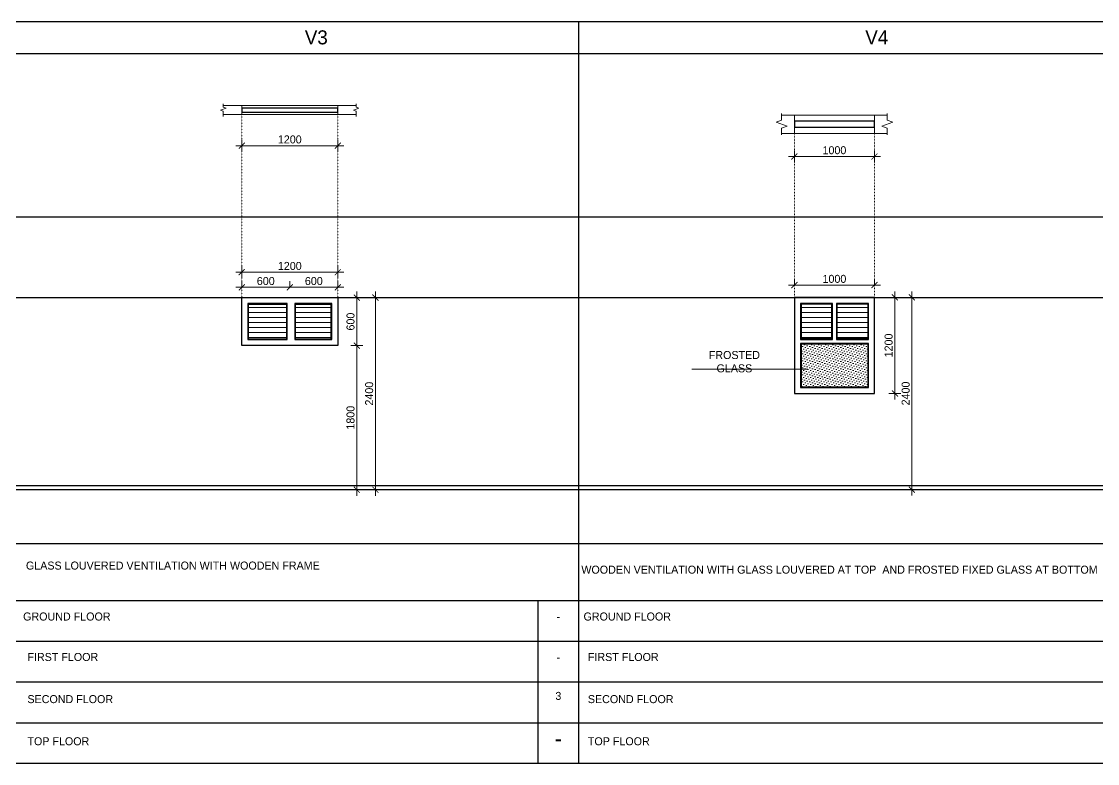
# Model space of a CAD drawing. Header units: inches. Extents: x -3071 to 2014935, y -37057 to 549694.
# Drawn here: x 1464790 to 1478230, y 481050 to 490315 of the extents above; entities that cross this region are included whole.
import ezdxf

# ---------------------------------------------------------------- set-up
doc = ezdxf.new("R2010")
doc.units = ezdxf.units.IN
doc.header["$MEASUREMENT"] = 0
doc.linetypes.add('DOT', pattern=[0.25, 0, -0.25])
doc.linetypes.add('HIDDEN2', pattern=[0.1875, 0.125, -0.0625])
for name, color, linetype, lineweight in [('001-Archi- Break Line', 25, 'Continuous', 13), ('001-Archi- door window elevation', 92, 'Continuous', 25), ('001-Archi-Arrow', 9, 'Continuous', 15), ('001-Archi-Dimension', 200, 'Continuous', 18), ('001-Archi-Elev 3', 212, 'Continuous', 30), ('001-Archi-Elev 4', 246, 'Continuous', 25), ('001-Archi-hatch', 9, 'Continuous', 0), ('001-Archi-Hidden', 244, 'HIDDEN2', 13), ('001-Archi-sill', 22, 'Continuous', 15), ('001-Archi-Text', 180, 'Continuous', 18), ('002-Archi- Opening', 90, 'Continuous', 25)]:
    doc.layers.add(name, color=color, linetype=linetype, lineweight=lineweight)
doc.styles.add('Archi 100', font='GOTHIC.TTF', dxfattribs={"height": 200})
doc.styles.add('Archi 50', font='GOTHIC.TTF', dxfattribs={"height": 100})
doc.styles.add('Archi50', font='GOTHIC.TTF', dxfattribs={"height": 100})
doc.dimstyles.new('Archi 100', dxfattribs={"dimtxt": 200, "dimasz": 150, "dimexe": 150, "dimexo": 300, "dimgap": 50, "dimtad": 1, "dimdec": 0, "dimrnd": 5, "dimzin": 0, "dimdsep": 46, "dimtxsty": 'Archi 100', "dimblk": 'ARCHTICK', "dimcen": 0.09, "dimdle": 150, "dimclrd": 256, "dimclre": 256, "dimclrt": 256, "dimadec": 0, "dimazin": 0, "dimtfac": 1, "dimtdec": 0, "dimtix": 1, "dimtofl": 0, "dimtmove": 0, "dimatfit": 3, "dimfxl": 150, "dimfxlon": 1, "dimtolj": 1, "dimtzin": 0, "dimlwd": -1, "dimlwe": -1, "dimarcsym": 0})
doc.dimstyles.new('Archi 50', dxfattribs={"dimscale": 0.5, "dimtxt": 100, "dimasz": 150, "dimexe": 150, "dimexo": 300, "dimgap": 50, "dimtad": 1, "dimdec": 0, "dimzin": 0, "dimdsep": 46, "dimtxsty": 'Archi 50', "dimblk": 'ARCHTICK', "dimcen": 0.09, "dimdle": 150, "dimclrd": 256, "dimclre": 256, "dimclrt": 256, "dimadec": 0, "dimazin": 0, "dimtfac": 1, "dimtdec": 0, "dimtix": 1, "dimtofl": 0, "dimtmove": 0, "dimatfit": 0, "dimfxl": 150, "dimfxlon": 1, "dimtolj": 1, "dimtzin": 0, "dimlwd": -1, "dimlwe": -1, "dimarcsym": 0})

# ---------------------------------------------------------------- blocks, each defined once
blk = doc.blocks.new('_ArchTick')
at = {"color": 0, "linetype": 'ByBlock', "const_width": 0.15}
blk.add_lwpolyline([(-0.5, -0.5), (0.5, 0.5)], dxfattribs=at)
blk = doc.blocks.new('*D1610')
at = {"layer": '001-Archi-Dimension', "transparency": 16777216}
for p, q in [((1474444, 487020), (1474444, 487099)), ((1475444, 487020), (1475444, 487099)), ((1474369, 487024), (1475519, 487024))]:
    blk.add_line(p, q, dxfattribs=at)
at = {"layer": 'Defpoints', "color": 0, "transparency": 16777216}
for p in [(1475444, 487024), (1474444, 486870), (1475444, 486870)]:
    blk.add_point(p, dxfattribs=at)
at = {"layer": '001-Archi-Dimension', "transparency": 16777216, "xscale": 75, "yscale": 75, "zscale": 75, "rotation": 180}
blk.add_blockref('_ArchTick', (1474444, 487024), dxfattribs=at)
at = {"layer": '001-Archi-Dimension', "transparency": 16777216, "xscale": 75, "yscale": 75, "zscale": 75}
blk.add_blockref('_ArchTick', (1475444, 487024), dxfattribs=at)
at = {"layer": '001-Archi-Dimension', "transparency": 16777216, "insert": (1474944, 487101), "char_height": 100, "attachment_point": 5, "style": 'Archi 50'}
blk.add_mtext('\\A1;1000', dxfattribs=at)
blk = doc.blocks.new('*D1611')
at = {"layer": '001-Archi-Dimension', "transparency": 16777216}
for p, q in [((1475699, 485595), (1475699, 486945)), ((1475624, 486870), (1475774, 486870)), ((1475624, 485670), (1475774, 485670))]:
    blk.add_line(p, q, dxfattribs=at)
at = {"layer": 'Defpoints', "color": 0, "transparency": 16777216}
for p in [(1475444, 486870), (1475699, 486870), (1475444, 485670)]:
    blk.add_point(p, dxfattribs=at)
at = {"layer": '001-Archi-Dimension', "transparency": 16777216, "xscale": 75, "yscale": 75, "zscale": 75}
for p, rotation in [((1475699, 486870), 90), ((1475699, 485670), 270)]:
    blk.add_blockref('_ArchTick', p, dxfattribs=dict(at, rotation=rotation))
at = {"layer": '001-Archi-Dimension', "transparency": 16777216, "insert": (1475621, 486270), "char_height": 100, "attachment_point": 5, "rotation": 90, "style": 'Archi 50'}
blk.add_mtext('\\A1;1200', dxfattribs=at)
blk = doc.blocks.new('*D1562')
at = {"layer": '001-Archi-Dimension', "transparency": 16777216}
for p, q in [((1475911, 486945), (1475911, 484395)), ((1475836, 486870), (1475986, 486870)), ((1475836, 484470), (1475986, 484470))]:
    blk.add_line(p, q, dxfattribs=at)
at = {"layer": 'Defpoints', "color": 0, "transparency": 16777216}
for p in [(1475444, 486870), (1475444, 484470), (1475911, 484470)]:
    blk.add_point(p, dxfattribs=at)
at = {"layer": '001-Archi-Dimension', "transparency": 16777216, "xscale": 75, "yscale": 75, "zscale": 75}
for p, rotation in [((1475911, 486870), 90), ((1475911, 484470), 270)]:
    blk.add_blockref('_ArchTick', p, dxfattribs=dict(at, rotation=rotation))
at = {"layer": '001-Archi-Dimension', "transparency": 16777216, "insert": (1475834, 485670), "char_height": 100, "attachment_point": 5, "rotation": 90, "style": 'Archi 50'}
blk.add_mtext('\\A1;2400', dxfattribs=at)
blk = doc.blocks.new('*D1612')
at = {"layer": '001-Archi-Dimension', "transparency": 16777216}
for p, q in [((1474444, 488704), (1474444, 488554)), ((1475444, 488704), (1475444, 488554)), ((1474369, 488629), (1475519, 488629))]:
    blk.add_line(p, q, dxfattribs=at)
at = {"layer": 'Defpoints', "color": 0, "transparency": 16777216}
for p in [(1474444, 488917), (1475444, 488917), (1475444, 488629)]:
    blk.add_point(p, dxfattribs=at)
at = {"layer": '001-Archi-Dimension', "transparency": 16777216, "xscale": 75, "yscale": 75, "zscale": 75}
for p, rotation in [((1474444, 488629), 179.9993055828446), ((1475444, 488629), 359.9993055828447)]:
    blk.add_blockref('_ArchTick', p, dxfattribs=dict(at, rotation=rotation))
at = {"layer": '001-Archi-Dimension', "transparency": 16777216, "insert": (1474944, 488707), "char_height": 100, "attachment_point": 5, "rotation": 359.9993, "style": 'Archi 50'}
blk.add_mtext('\\A1;1000', dxfattribs=at)
blk = doc.blocks.new('*D1614')
at = {"layer": '001-Archi-Dimension', "transparency": 16777216}
for p, q in [((1467541, 488839), (1467541, 488689)), ((1468741, 488839), (1468741, 488689)), ((1467466, 488764), (1468816, 488764))]:
    blk.add_line(p, q, dxfattribs=at)
at = {"layer": 'Defpoints', "color": 0, "transparency": 16777216}
for p in [(1467541, 489155), (1468741, 489155), (1468741, 488764)]:
    blk.add_point(p, dxfattribs=at)
at = {"layer": '001-Archi-Dimension', "transparency": 16777216, "xscale": 75, "yscale": 75, "zscale": 75, "rotation": 180}
blk.add_blockref('_ArchTick', (1467541, 488764), dxfattribs=at)
at = {"layer": '001-Archi-Dimension', "transparency": 16777216, "xscale": 75, "yscale": 75, "zscale": 75}
blk.add_blockref('_ArchTick', (1468741, 488764), dxfattribs=at)
at = {"layer": '001-Archi-Dimension', "transparency": 16777216, "insert": (1468141, 488842), "char_height": 100, "attachment_point": 5, "style": 'Archi 50'}
blk.add_mtext('\\A1;1200', dxfattribs=at)
blk = doc.blocks.new('*D1615')
at = {"layer": '001-Archi-Dimension', "transparency": 16777216}
for p, q in [((1467541, 486996), (1467541, 487071)), ((1468141, 486996), (1468141, 487071)), ((1467466, 486996), (1468216, 486996))]:
    blk.add_line(p, q, dxfattribs=at)
at = {"layer": 'Defpoints', "color": 0, "transparency": 16777216}
for p in [(1468141, 486996), (1467541, 486868), (1468141, 486868)]:
    blk.add_point(p, dxfattribs=at)
at = {"layer": '001-Archi-Dimension', "transparency": 16777216, "xscale": 75, "yscale": 75, "zscale": 75, "rotation": 180}
blk.add_blockref('_ArchTick', (1467541, 486996), dxfattribs=at)
at = {"layer": '001-Archi-Dimension', "transparency": 16777216, "xscale": 75, "yscale": 75, "zscale": 75}
blk.add_blockref('_ArchTick', (1468141, 486996), dxfattribs=at)
at = {"layer": '001-Archi-Dimension', "transparency": 16777216, "insert": (1467841, 487074), "char_height": 100, "attachment_point": 5, "style": 'Archi 50'}
blk.add_mtext('\\A1;600', dxfattribs=at)
blk = doc.blocks.new('*D1616')
at = {"layer": '001-Archi-Dimension', "transparency": 16777216}
for p, q in [((1468141, 486996), (1468141, 487071)), ((1468741, 486996), (1468741, 487071)), ((1468066, 486996), (1468816, 486996))]:
    blk.add_line(p, q, dxfattribs=at)
at = {"layer": 'Defpoints', "color": 0, "transparency": 16777216}
for p in [(1468741, 486996), (1468141, 486868), (1468741, 486868)]:
    blk.add_point(p, dxfattribs=at)
at = {"layer": '001-Archi-Dimension', "transparency": 16777216, "xscale": 75, "yscale": 75, "zscale": 75}
for p, rotation in [((1468141, 486996), 180.0000529356336), ((1468741, 486996), 5.293563359425165e-05)]:
    blk.add_blockref('_ArchTick', p, dxfattribs=dict(at, rotation=rotation))
at = {"layer": '001-Archi-Dimension', "transparency": 16777216, "insert": (1468441, 487074), "char_height": 100, "attachment_point": 5, "rotation": 0.0001, "style": 'Archi 50'}
blk.add_mtext('\\A1;600', dxfattribs=at)
blk = doc.blocks.new('*D1617')
at = {"layer": '001-Archi-Dimension', "transparency": 16777216}
for p, q in [((1468978, 486943), (1468978, 486193)), ((1468903, 486868), (1469053, 486868)), ((1468903, 486268), (1469053, 486268))]:
    blk.add_line(p, q, dxfattribs=at)
at = {"layer": 'Defpoints', "color": 0, "transparency": 16777216}
for p in [(1468741, 486868), (1468741, 486268), (1468978, 486268)]:
    blk.add_point(p, dxfattribs=at)
at = {"layer": '001-Archi-Dimension', "transparency": 16777216, "xscale": 75, "yscale": 75, "zscale": 75}
for p, rotation in [((1468978, 486868), 90), ((1468978, 486268), 270)]:
    blk.add_blockref('_ArchTick', p, dxfattribs=dict(at, rotation=rotation))
at = {"layer": '001-Archi-Dimension', "transparency": 16777216, "insert": (1468900, 486568), "char_height": 100, "attachment_point": 5, "rotation": 90, "style": 'Archi 50'}
blk.add_mtext('\\A1;600', dxfattribs=at)
blk = doc.blocks.new('*D1618')
at = {"layer": '001-Archi-Dimension', "transparency": 16777216}
for p, q in [((1467466, 487185), (1468816, 487185)), ((1467541, 487110), (1467541, 487260)), ((1468741, 487110), (1468741, 487260))]:
    blk.add_line(p, q, dxfattribs=at)
at = {"layer": 'Defpoints', "color": 0, "transparency": 16777216}
for p in [(1468741, 487185), (1467541, 486868), (1468741, 486868)]:
    blk.add_point(p, dxfattribs=at)
at = {"layer": '001-Archi-Dimension', "transparency": 16777216, "xscale": 75, "yscale": 75, "zscale": 75, "rotation": 180}
blk.add_blockref('_ArchTick', (1467541, 487185), dxfattribs=at)
at = {"layer": '001-Archi-Dimension', "transparency": 16777216, "xscale": 75, "yscale": 75, "zscale": 75}
blk.add_blockref('_ArchTick', (1468741, 487185), dxfattribs=at)
at = {"layer": '001-Archi-Dimension', "transparency": 16777216, "insert": (1468141, 487262), "char_height": 100, "attachment_point": 5, "style": 'Archi 50'}
blk.add_mtext('\\A1;1200', dxfattribs=at)
blk = doc.blocks.new('*D1567')
at = {"layer": '001-Archi-Dimension', "transparency": 16777216}
for p, q in [((1468903, 486268), (1469053, 486268)), ((1468978, 486343), (1468978, 484393)), ((1468903, 484468), (1469053, 484468))]:
    blk.add_line(p, q, dxfattribs=at)
at = {"layer": 'Defpoints', "color": 0, "transparency": 16777216}
for p in [(1468741, 486268), (1468741, 484468), (1468978, 484468)]:
    blk.add_point(p, dxfattribs=at)
at = {"layer": '001-Archi-Dimension', "transparency": 16777216, "xscale": 75, "yscale": 75, "zscale": 75}
for p, rotation in [((1468978, 486268), 90), ((1468978, 484468), 270)]:
    blk.add_blockref('_ArchTick', p, dxfattribs=dict(at, rotation=rotation))
at = {"layer": '001-Archi-Dimension', "transparency": 16777216, "insert": (1468900, 485368), "char_height": 100, "attachment_point": 5, "rotation": 90, "style": 'Archi 50'}
blk.add_mtext('\\A1;1800', dxfattribs=at)
blk = doc.blocks.new('*D1568')
at = {"layer": '001-Archi-Dimension', "transparency": 16777216}
for p, q in [((1469211, 486943), (1469211, 484393)), ((1469136, 486868), (1469286, 486868)), ((1469136, 484468), (1469286, 484468))]:
    blk.add_line(p, q, dxfattribs=at)
at = {"layer": 'Defpoints', "color": 0, "transparency": 16777216}
for p in [(1468741, 486868), (1468741, 484468), (1469211, 484468)]:
    blk.add_point(p, dxfattribs=at)
at = {"layer": '001-Archi-Dimension', "transparency": 16777216, "xscale": 75, "yscale": 75, "zscale": 75}
for p, rotation in [((1469211, 486868), 90), ((1469211, 484468), 270)]:
    blk.add_blockref('_ArchTick', p, dxfattribs=dict(at, rotation=rotation))
at = {"layer": '001-Archi-Dimension', "transparency": 16777216, "insert": (1469133, 485668), "char_height": 100, "attachment_point": 5, "rotation": 90, "style": 'Archi 50'}
blk.add_mtext('\\A1;2400', dxfattribs=at)

msp = doc.modelspace()

# ---------------------------------------------------------------- hatches: boundary and pattern name
at = {"layer": '001-Archi-hatch'}
h = msp.add_hatch(dxfattribs=at)
h.set_pattern_fill('ANSI31', color=256, scale=500, angle=135)
h.set_pattern_definition([(180, (1136396.286, 388993.17), (-1e-14, -62.5), [])])
h.paths.add_polyline_path([(1468099.08, 486782.87), (1467625.59, 486782.87), (1467625.59, 486352.87), (1468099.08, 486352.87)])
h = msp.add_hatch(dxfattribs=at)
h.set_pattern_fill('ANSI31', color=256, scale=500, angle=135)
h.set_pattern_definition([(180, (1136596.286, 388993.17), (-1e-14, -62.5), [])])
h.paths.add_polyline_path([(1468655.59, 486782.87), (1468213.54, 486782.87), (1468213.54, 486352.87), (1468655.59, 486352.87)])
h = msp.add_hatch(dxfattribs=at)
h.set_pattern_fill('ANSI31', color=256, scale=500, angle=135)
h.set_pattern_definition([(180, (1143302.22, 388995.4), (-1e-14, -62.5), [])])
h.paths.add_polyline_path([(1474909.09, 486785.1), (1474531.52, 486785.1), (1474531.52, 486355.1), (1474909.09, 486355.1)])
h = msp.add_hatch(dxfattribs=at)
h.set_pattern_fill('ANSI31', color=256, scale=500, angle=135)
h.set_pattern_definition([(180, (1143304.66, 388995.4), (-1e-14, -62.5), [])])
h.paths.add_polyline_path([(1475361.52, 486785.1), (1474979.09, 486785.1), (1474979.09, 486355.1), (1475361.52, 486355.1)])
h = msp.add_hatch(dxfattribs=at)
h.set_pattern_fill('DOTS', color=256, scale=500, angle=45)
h.set_pattern_definition([(45, (1136296.98, 388995.398), (-11.0485435, 33.1456304), [0, -31.25])])
h.paths.add_polyline_path([(1474531.52, 485755.1), (1475356.28, 485755.1), (1475356.28, 486285.1), (1474531.52, 486285.1)])

# ---------------------------------------------------------------- linework, layer by layer
at = {"layer": '001-Archi- Break Line', "linetype": 'Continuous'}
for points in [[(1467310.29, 489285.49), (1467310.29, 489244.24), (1467344.63, 489231.74), (1467275.94, 489206.74), (1467310.29, 489194.24), (1467310.29, 489127.84)], [(1468970.89, 489285.49), (1468970.89, 489244.24), (1469005.23, 489231.74), (1468936.54, 489206.74), (1468970.89, 489194.24), (1468970.89, 489127.84)], [(1474284.04, 489164.86), (1474284.04, 489082.36), (1474215.35, 489057.36), (1474352.72, 489007.36), (1474284.04, 488982.36), (1474284.04, 488899.86)], [(1475604.14, 489164.86), (1475604.14, 489082.36), (1475672.83, 489057.36), (1475535.45, 489007.36), (1475604.14, 488982.36), (1475604.14, 488899.86)]]:
    msp.add_lwpolyline(points, dxfattribs=at)
at = {"layer": '001-Archi- door window elevation'}
for points in [[(1467540.59, 486867.87), (1468740.59, 486867.87), (1468740.59, 486267.87), (1467540.59, 486267.87)], [(1468109.08, 486792.87), (1467615.59, 486792.87), (1467615.59, 486342.87), (1468109.08, 486342.87)], [(1468665.59, 486792.87), (1468203.54, 486792.87), (1468203.54, 486342.87), (1468665.59, 486342.87)], [(1474444.09, 485670.1), (1475444.09, 485670.1), (1475444.09, 486870.1), (1474444.09, 486870.1)], [(1474919.09, 486795.1), (1474521.52, 486795.1), (1474521.52, 486345.1), (1474919.09, 486345.1)], [(1475371.52, 486795.1), (1474969.09, 486795.1), (1474969.09, 486345.1), (1475371.52, 486345.1)], [(1474521.52, 485745.1), (1475371.52, 485745.1), (1475371.52, 486295.1), (1474521.52, 486295.1)]]:
    msp.add_lwpolyline(points, close=True, dxfattribs=at)
at = {"layer": '001-Archi-Elev 3'}
for p, q in [((1471747.51, 490314.8), (1471747.51, 481050.14)), ((1445747.51, 489914.8), (1485747.51, 489914.8)), ((1445747.51, 487874.39), (1485747.51, 487874.39)), ((1445747.51, 483797.84), (1485747.51, 483797.84)), ((1445747.51, 483086.95), (1485747.51, 483086.95)), ((1450747.51, 482577.75), (1485747.51, 482577.75)), ((1450747.51, 482068.55), (1485747.51, 482068.55)), ((1450747.51, 481559.34), (1485747.51, 481559.34))]:
    msp.add_line(p, q, dxfattribs=at)
for points in [[(1445747.51, 481050.14), (1445747.51, 490314.8), (1485747.51, 490314.8), (1485747.51, 481050.14), (1445747.51, 481050.14)], [(1471238.31, 483086.95), (1471238.31, 481050.14)]]:
    msp.add_lwpolyline(points, dxfattribs=at)
at = {"layer": '001-Archi-Elev 4', "ltscale": 1000}
for p, q in [((1446908.69, 486870.1), (1485747.51, 486870.1)), ((1446908.69, 484470.1), (1485747.51, 484470.1))]:
    msp.add_line(p, q, dxfattribs=at)
at = {"layer": '001-Archi-Elev 4', "ltscale": 0.2}
msp.add_line((1446908.69, 484520.1), (1485747.51, 484520.1), dxfattribs=at)
at = {"layer": '001-Archi-hatch', "linetype": 'DOT'}
for p, q in [((1467540.59, 486867.87), (1467540.59, 489154.86)), ((1468740.59, 486867.87), (1468740.59, 489154.86)), ((1474444.09, 488917.36), (1474444.09, 486870.1)), ((1475444.09, 488917.35), (1475444.09, 486870.1))]:
    msp.add_line(p, q, dxfattribs=at)
at = {"layer": '001-Archi-hatch'}
for points in [[(1467310.29, 489264.86), (1467540.59, 489264.86), (1467540.59, 489154.86), (1467310.21, 489154.86)], [(1468970.89, 489264.86), (1468740.59, 489264.86), (1468740.59, 489154.86), (1468970.96, 489154.86)], [(1474284.04, 488917.36), (1474444.09, 488917.36), (1474444.09, 489147.36), (1474284.04, 489147.36)], [(1475606.73, 488917.36), (1475444.09, 488917.35), (1475444.09, 489147.36), (1475606.73, 489147.36)]]:
    msp.add_lwpolyline(points, dxfattribs=at)
for points in [[(1468099.08, 486782.87), (1467625.59, 486782.87), (1467625.59, 486352.87), (1468099.08, 486352.87)], [(1468655.59, 486782.87), (1468213.54, 486782.87), (1468213.54, 486352.87), (1468655.59, 486352.87)], [(1474909.09, 486785.1), (1474531.52, 486785.1), (1474531.52, 486355.1), (1474909.09, 486355.1)], [(1475361.52, 486785.1), (1474979.09, 486785.1), (1474979.09, 486355.1), (1475361.52, 486355.1)], [(1474531.52, 485755.1), (1475361.52, 485755.1), (1475361.52, 486285.1), (1474531.52, 486285.1)]]:
    msp.add_lwpolyline(points, close=True, dxfattribs=at)
at = {"layer": '001-Archi-Hidden'}
msp.add_lwpolyline([(1475444.09, 488917.35), (1475444.09, 489147.35), (1474444.09, 489147.36), (1474444.09, 488917.36)], close=True, dxfattribs=at)
at = {"layer": '001-Archi-sill'}
msp.add_lwpolyline([(1467540.59, 489264.86), (1468740.59, 489264.86), (1468740.59, 489154.86), (1467540.59, 489154.86)], close=True, dxfattribs=at)
at = {"layer": '002-Archi- Opening'}
for points in [[(1467540.59, 489183.73), (1468740.59, 489183.73), (1468740.59, 489233.73), (1467540.59, 489233.73), (1467540.59, 489183.73)], [(1474444.09, 488994.86), (1475444.09, 488994.85), (1475444.09, 489069.85), (1474444.09, 489069.86), (1474444.09, 488994.86)]]:
    msp.add_lwpolyline(points, dxfattribs=at)

# ---------------------------------------------------------------- texts
at = {"layer": '001-Archi-Text', "attachment_point": 1}
for s, width, gutter_width, insert, char_height, style in [('\\pxqc;V3', 795.4141, 12.5, (1468074.74, 490204.63), 175, 'Archi 100'), ('\\pxqc;V4', 795.4141, 12.5, (1475074.74, 490204.63), 175, 'Archi 100'), ('\\pxqc;FROSTED GLASS', 1031.9605, 2633.32, (1473178.5, 486200.72), 100, 'Archi50'), ('GLASS LOUVERED VENTILATION WITH WOODEN FRAME ', 6910.6977, 12.5, (1464845.46, 483571.33), 100, 'Archi 100'), ('WOODEN VENTILATION WITH GLASS LOUVERED AT TOP  AND FROSTED FIXED GLASS AT BOTTOM', 6910.6977, 12.5, (1471782.62, 483520.22), 100, 'Archi 100'), ('GROUND FLOOR', 2902.3558, 12.5, (1464810.36, 482935.2), 100, 'Archi 100'), ('\\pxqc;-', 388.6958, 12.5, (1471301.16, 482935.2), 100, 'Archi 100'), ('GROUND FLOOR', 2902.3558, 12.5, (1471810.36, 482935.2), 100, 'Archi 100'), ('FIRST FLOOR', 1652.6819, 12.5, (1464864.33, 482430.11), 100, 'Archi 100'), ('\\pxqc;-', 388.6958, 12.5, (1471301.16, 482426), 100, 'Archi 100'), ('FIRST FLOOR', 1652.6819, 12.5, (1471864.33, 482430.11), 100, 'Archi 100'), ('\\pxqc;3', 388.6958, 12.5, (1471301.16, 481943.82), 100, 'Archi 100'), ('SECOND FLOOR', 1652.6819, 12.5, (1464864.33, 481903.79), 100, 'Archi 100'), ('SECOND FLOOR', 1652.6819, 12.5, (1471864.33, 481903.79), 100, 'Archi 100'), ('TOP FLOOR', 1652.6819, 12.5, (1464864.33, 481377.48), 100, 'Archi 100'), ('\\pxqc;-', 388.6958, 12.5, (1471301.16, 481461.64), 200, 'Archi 100'), ('TOP FLOOR', 1652.6819, 12.5, (1471864.33, 481377.48), 100, 'Archi 100')]:
    msp.add_mtext_dynamic_manual_height_columns(s, width=width, gutter_width=gutter_width, heights=[0], dxfattribs=dict(at, insert=insert, char_height=char_height, style=style))

# ---------------------------------------------------------------- dimensions: what is measured, and where the dimension line sits
at = {"layer": '001-Archi-Dimension'}
for p1, p2, distance, picture, middle in [((1467540.59, 489154.86), (1468740.59, 489154.86), -390.5, '*D1614', (1468140.59, 488841.88)), ((1467540.59, 486867.87), (1468740.59, 486867.87), 316.74, '*D1618', (1468140.59, 487262.13)), ((1467540.59, 486867.87), (1468140.59, 486867.87), 128.28, '*D1615', (1467840.59, 487073.67)), ((1468740.59, 486867.87), (1468740.59, 486267.87), 237.1, '*D1617', (1468900.18, 486567.87))]:
    dim = msp.add_aligned_dim(p1=p1, p2=p2, distance=distance, dimstyle='Archi 50', dxfattribs=at)
    dim.commit()
    dim.dimension.update_dxf_attribs({"geometry": picture, "text_midpoint": middle})
at = {"layer": '001-Archi-Dimension', "color": 2}
for p1, p2, distance, picture, middle in [((1474444.09, 488917.36), (1475444.09, 488917.35), -287.96, '*D1612', (1474944.09, 488706.91)), ((1474444.09, 486870.1), (1475444.09, 486870.1), 153.72, '*D1610', (1474944.09, 487101.33)), ((1468740.59, 486867.87), (1468740.59, 484467.87), 470.08, '*D1568', (1469133.15, 485667.87)), ((1475444.09, 485670.1), (1475444.09, 486870.1), -254.56, '*D1611', (1475621.13, 486270.1)), ((1475444.09, 486870.1), (1475444.09, 484470.1), 467.23, '*D1562', (1475833.81, 485670.1)), ((1468740.59, 486267.87), (1468740.59, 484467.87), 237.1, '*D1567', (1468900.18, 485367.87))]:
    dim = msp.add_aligned_dim(p1=p1, p2=p2, distance=distance, dimstyle='Archi 50', dxfattribs=at)
    dim.commit()
    dim.dimension.update_dxf_attribs({"geometry": picture, "text_midpoint": middle})
at = {"layer": '001-Archi-Dimension'}
dim = msp.add_linear_dim(base=(1468740.59, 486996.15), p1=(1468140.59, 486867.87), p2=(1468740.59, 486867.87), angle=180.000053, dimstyle='Archi 50', override={"dimtmove": 1}, dxfattribs=at)
dim.commit()
dim.dimension.update_dxf_attribs({"geometry": '*D1616', "text_midpoint": (1468440.59, 487073.67)})

# ---------------------------------------------------------------- leaders
at = {"layer": '001-Archi-Arrow'}
msp.add_leader([(1474611.57, 485975.26), (1473161.93, 485975.26)], dimstyle='Archi 100', override={"dimasz": 50}, dxfattribs=at)

doc.saveas('drawing.dxf')
